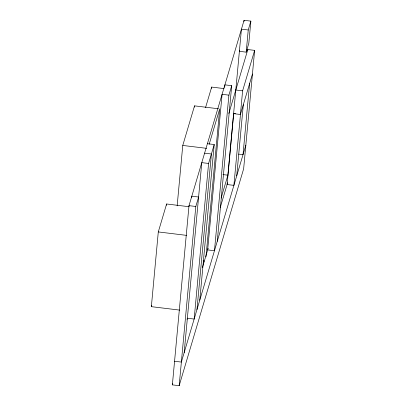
<?xml version="1.0" encoding="UTF-8"?>
<svg xmlns="http://www.w3.org/2000/svg" width="406" height="406" viewBox="0 0 406 406"><rect width="100%" height="100%" fill="white"/><g stroke="black" fill="none" stroke-linecap="round" stroke-linejoin="round"><path stroke-width="0.61" d="M179.696 310.103L151.362 306.662L158.294 231.933L166.602 203.985L189.272 206.735M166.485 205.238L166.602 203.985M177.153 205.862L182.761 145.444L194.525 105.859L218.438 108.762M194.408 107.118L194.525 105.859M228.817 113.518L247.833 49.547L254.638 50.369L243.651 168.794L179.173 385.7L172.372 384.873L188.998 205.654L244.072 20.3L250.872 21.127L248.817 43.29L246.188 52.146L239.383 51.318L239.733 50.136M191.693 197.453L191.81 196.189L198.615 197.017L195.799 206.481L179.173 385.7M184.182 352.611L201.787 162.633L208.588 163.461L214.216 144.531L207.415 143.704M211.536 88.346L211.653 87.082L224.036 88.589M208.588 163.461L194.154 319.05L187.354 318.223M196.966 309.585L211.404 153.996L204.599 153.169M199.782 300.12L214.216 144.531M205.974 256.815L219.697 108.915L209.176 144.303M224.675 87.371L224.909 84.854L231.709 85.681L217.276 241.271M228.898 95.141L214.464 250.735L207.659 249.908L222.092 94.319L228.898 95.141L231.709 85.681M221.092 198.092L227.903 175.194L241.438 29.151L248.244 29.978L250.872 21.127M233.694 113.375L227.091 184.537L233.897 185.364L240.494 114.203M243.96 21.533L244.072 20.3M233.612 113.655L240.413 114.482L242.605 90.842L254.638 50.369M246.188 52.146L248.244 29.978M247.716 50.806L247.833 49.547M236.718 175.864L243.321 104.702M249.619 83.509L243.016 154.666L238.687 154.143M205.563 107.57L211.653 87.082M151.362 306.662L151.727 305.444M240.413 114.482L252.446 74.009M187.024 319.324L187.384 318.111M202.376 267.681L208.156 248.239M220.255 207.532L227.624 182.756M172.372 384.873L172.733 383.66M245.843 145.17L181.365 362.076L174.565 361.249M235.805 90.015L242.605 90.842M234.313 113.452L235.546 113.604M182.761 145.444L206.669 148.347M222.95 174.59L227.903 175.194M188.998 205.654L195.799 206.481M158.294 231.933L186.628 235.378M203.051 260.911L204.309 261.068"/></g></svg>
